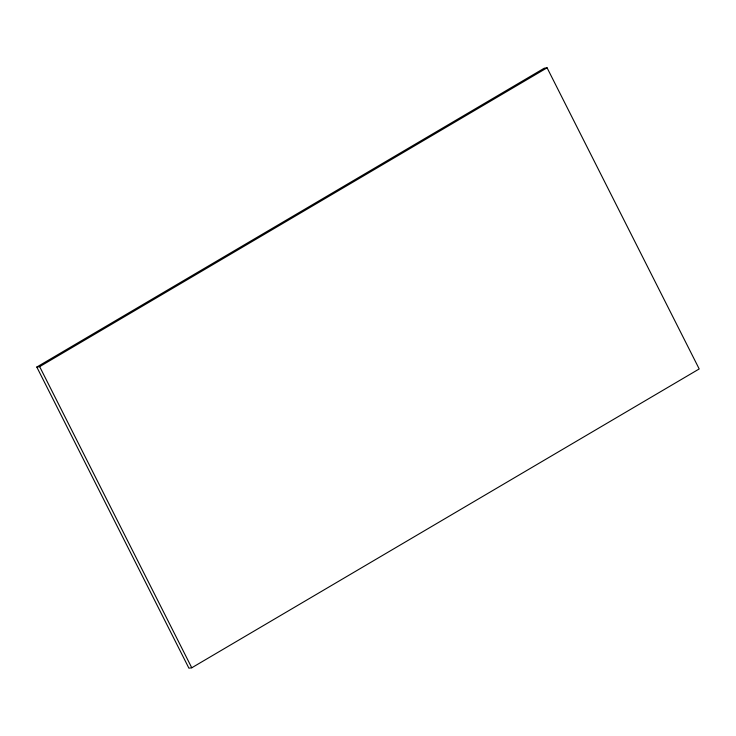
<?xml version="1.0" encoding="UTF-8"?>
<svg xmlns="http://www.w3.org/2000/svg" width="736" height="736" viewBox="0 0 736 736"><rect width="100%" height="100%" fill="white"/><g stroke="black" fill="none" stroke-linecap="round" stroke-linejoin="round"><path stroke-width="1.1" d="M36.8 367.052L544.235 68.218L547.087 67.813L699.2 368.948L191.765 667.782L188.913 668.187L36.8 367.052L39.652 366.648L547.087 67.813M39.652 366.648L191.765 667.782"/></g></svg>
